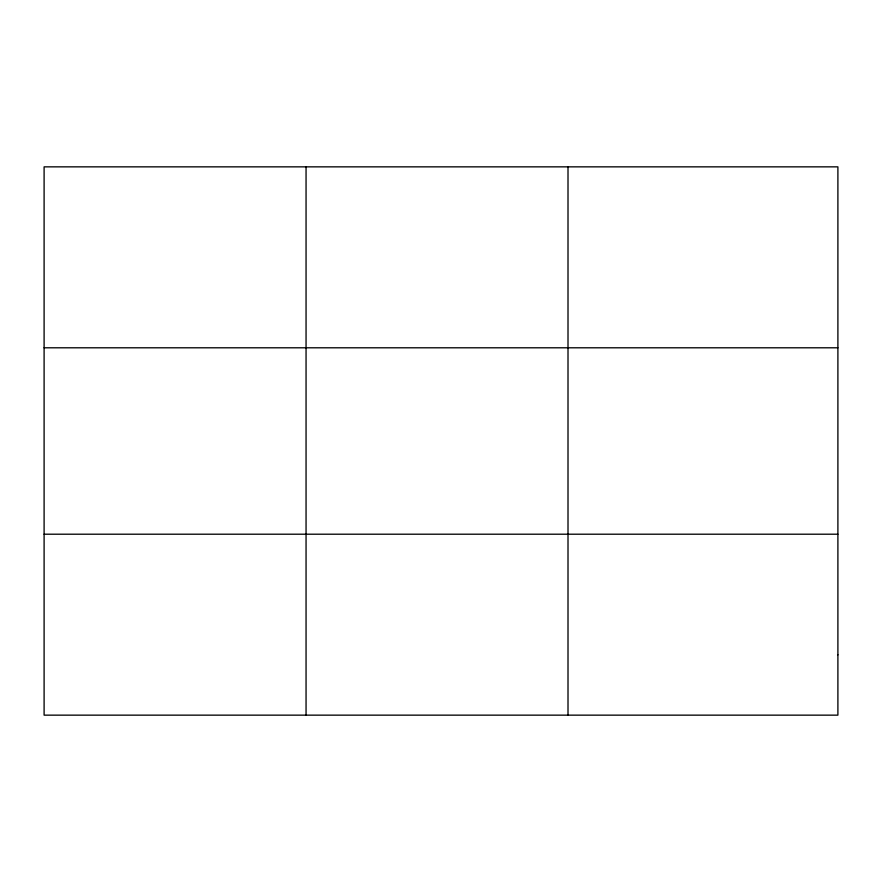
<?xml version="1.0" encoding="UTF-8"?>
<svg xmlns="http://www.w3.org/2000/svg" width="882" height="882" viewBox="0 0 882 882"><rect width="100%" height="100%" fill="white"/><g stroke="black" fill="none" stroke-linecap="round" stroke-linejoin="round"><path stroke-width="1.32" d="M306.054 715.148L306.054 166.852M568.008 715.148L568.008 166.852M44.1 347.795L837.9 347.795M44.1 534.205L837.9 534.205M837.9 654.83L837.9 715.148L44.1 715.148L44.1 166.852L837.9 166.852L837.9 654.83"/></g></svg>
